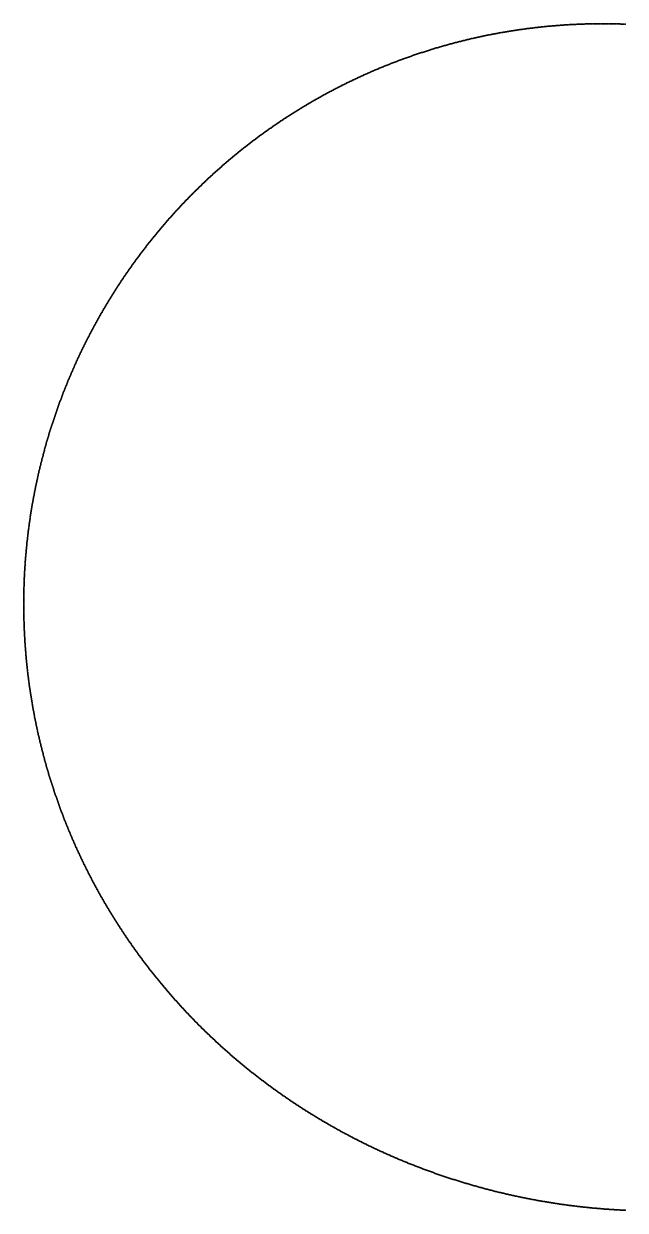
# Model space of a CAD drawing. Header units: metres. Extents: x -287 to 245, y -247 to 279.
# Drawn here: x -287 to -21, y -246 to 279 of the extents above; entities that cross this region are included whole.
import ezdxf

# ---------------------------------------------------------------- set-up
doc = ezdxf.new("R2010")
doc.units = ezdxf.units.M

msp = doc.modelspace()

# ---------------------------------------------------------------- linework, layer by layer
for p in [(-47.46, 278.36), (-47, 278.39), (-46.54, 278.41), (-46.08, 278.44), (-45.62, 278.47), (-45.16, 278.49), (-44.7, 278.52), (-44.23, 278.54), (-43.77, 278.57), (-43.31, 278.59), (-42.85, 278.61), (-42.39, 278.63), (-41.93, 278.65), (-41.47, 278.67), (-41.01, 278.69), (-40.54, 278.71), (-40.08, 278.72), (-39.62, 278.74), (-39.16, 278.75), (-38.7, 278.77), (-38.24, 278.78), (-37.77, 278.79), (-37.31, 278.81), (-36.85, 278.82), (-36.39, 278.83), (-35.93, 278.84), (-35.47, 278.84), (-35, 278.85), (-34.54, 278.86), (-34.08, 278.86), (-33.62, 278.87), (-33.16, 278.87), (-32.69, 278.88), (-32.23, 278.88), (-31.77, 278.88), (-31.31, 278.88), (-30.85, 278.88), (-30.38, 278.88), (-29.92, 278.88), (-29.46, 278.88), (-29, 278.88), (-28.54, 278.87), (-28.08, 278.87), (-27.61, 278.86), (-27.15, 278.86), (-26.69, 278.85), (-26.23, 278.84), (-25.77, 278.83), (-25.3, 278.82), (-24.84, 278.81), (-24.38, 278.8), (-23.92, 278.79), (-23.46, 278.78), (-23, 278.76), (-22.53, 278.75), (-22.07, 278.73), (-21.61, 278.72), (-21.15, 278.7), (-85.4, 273.09), (-84.95, 273.18), (-84.49, 273.28), (-84.04, 273.37), (-83.59, 273.47), (-83.14, 273.56), (-82.69, 273.66), (-82.23, 273.75), (-81.78, 273.84), (-81.33, 273.93), (-80.87, 274.02), (-80.42, 274.11), (-79.97, 274.2), (-79.51, 274.28), (-79.06, 274.37), (-78.61, 274.46), (-78.15, 274.54), (-77.7, 274.62), (-77.24, 274.71), (-76.79, 274.79), (-76.33, 274.87), (-75.88, 274.95), (-75.42, 275.03), (-74.97, 275.11), (-74.51, 275.19), (-74.06, 275.27), (-73.6, 275.34), (-73.15, 275.42), (-72.69, 275.49), (-72.24, 275.57), (-71.78, 275.64), (-71.32, 275.71), (-70.87, 275.79), (-70.41, 275.86), (-69.96, 275.93), (-69.5, 276), (-69.04, 276.07), (-68.59, 276.13), (-68.13, 276.2), (-67.67, 276.27), (-67.21, 276.33), (-66.76, 276.4), (-66.3, 276.46), (-65.84, 276.52), (-65.38, 276.58), (-64.93, 276.64), (-64.47, 276.7), (-64.01, 276.76), (-63.55, 276.82), (-63.09, 276.88), (-62.64, 276.94), (-62.18, 276.99), (-61.72, 277.05), (-61.26, 277.1), (-60.8, 277.16), (-60.34, 277.21), (-59.88, 277.26), (-59.42, 277.31), (-58.97, 277.36), (-58.51, 277.41), (-58.05, 277.46), (-57.59, 277.51), (-57.13, 277.56), (-56.67, 277.6), (-56.21, 277.65), (-55.75, 277.69), (-55.29, 277.74), (-54.83, 277.78), (-54.37, 277.82), (-53.91, 277.86), (-53.45, 277.9), (-52.99, 277.94), (-52.53, 277.98), (-52.07, 278.02), (-51.61, 278.06), (-51.15, 278.09), (-50.69, 278.13), (-50.23, 278.17), (-49.77, 278.2), (-49.31, 278.23), (-48.85, 278.26), (-48.38, 278.3), (-47.92, 278.33), (-105.51, 267.88), (-105.07, 268.02), (-104.63, 268.15), (-104.19, 268.28), (-103.74, 268.41), (-103.3, 268.54), (-102.86, 268.67), (-102.41, 268.8), (-101.97, 268.93), (-101.52, 269.05), (-101.08, 269.18), (-100.64, 269.3), (-100.19, 269.43), (-99.75, 269.55), (-99.3, 269.68), (-98.86, 269.8), (-98.41, 269.92), (-97.96, 270.04), (-97.52, 270.16), (-97.07, 270.28), (-96.62, 270.4), (-96.18, 270.51), (-95.73, 270.63), (-95.28, 270.75), (-94.84, 270.86), (-94.39, 270.97), (-93.94, 271.09), (-93.49, 271.2), (-93.05, 271.31), (-92.6, 271.42), (-92.15, 271.53), (-91.7, 271.64), (-91.25, 271.75), (-90.8, 271.86), (-90.35, 271.96), (-89.9, 272.07), (-89.45, 272.18), (-89, 272.28), (-88.55, 272.38), (-88.1, 272.49), (-87.65, 272.59), (-87.2, 272.69), (-86.75, 272.79), (-86.3, 272.89), (-85.85, 272.99), (-120.83, 262.72), (-120.39, 262.88), (-119.96, 263.04), (-119.53, 263.2), (-119.09, 263.36), (-118.66, 263.51), (-118.23, 263.67), (-117.79, 263.83), (-117.36, 263.98), (-116.92, 264.14), (-116.49, 264.29), (-116.05, 264.44), (-115.61, 264.6), (-115.18, 264.75), (-114.74, 264.9), (-114.3, 265.05), (-113.87, 265.2), (-113.43, 265.35), (-112.99, 265.49), (-112.55, 265.64), (-112.12, 265.79), (-111.68, 265.93), (-111.24, 266.08), (-110.8, 266.22), (-110.36, 266.36), (-109.92, 266.5), (-109.48, 266.65), (-109.04, 266.79), (-108.6, 266.93), (-108.16, 267.07), (-107.72, 267.2), (-107.28, 267.34), (-106.84, 267.48), (-106.4, 267.61), (-105.95, 267.75), (-134.09, 257.34), (-133.67, 257.52), (-133.25, 257.71), (-132.82, 257.89), (-132.4, 258.07), (-131.98, 258.26), (-131.55, 258.44), (-131.13, 258.62), (-130.7, 258.8), (-130.27, 258.98), (-129.85, 259.15), (-129.42, 259.33), (-128.99, 259.51), (-128.57, 259.68), (-128.14, 259.86), (-127.71, 260.03), (-127.28, 260.21), (-126.86, 260.38), (-126.43, 260.55), (-126, 260.72), (-125.57, 260.89), (-125.14, 261.06), (-124.71, 261.23), (-124.28, 261.4), (-123.85, 261.57), (-123.42, 261.73), (-122.99, 261.9), (-122.56, 262.06), (-122.12, 262.23), (-121.69, 262.39), (-121.26, 262.55), (-144.98, 252.26), (-144.56, 252.47), (-144.15, 252.67), (-143.73, 252.87), (-143.32, 253.08), (-142.9, 253.28), (-142.49, 253.48), (-142.07, 253.68), (-141.65, 253.88), (-141.24, 254.08), (-140.82, 254.27), (-140.4, 254.47), (-139.98, 254.67), (-139.56, 254.86), (-139.15, 255.06), (-138.73, 255.25), (-138.31, 255.45), (-137.89, 255.64), (-137.47, 255.83), (-137.05, 256.02), (-136.63, 256.21), (-136.21, 256.4), (-135.78, 256.59), (-135.36, 256.78), (-134.94, 256.97), (-134.52, 257.15), (-155.2, 246.9), (-154.8, 247.12), (-154.39, 247.35), (-153.99, 247.57), (-153.58, 247.79), (-153.17, 248.01), (-152.77, 248.23), (-152.36, 248.45), (-151.95, 248.67), (-151.55, 248.88), (-151.14, 249.1), (-150.73, 249.32), (-150.32, 249.53), (-149.91, 249.75), (-149.5, 249.96), (-149.09, 250.17), (-148.68, 250.38), (-148.27, 250.6), (-147.86, 250.81), (-147.45, 251.02), (-147.04, 251.23), (-146.63, 251.43), (-146.21, 251.64), (-145.8, 251.85), (-145.39, 252.06), (-163.99, 241.8), (-163.59, 242.04), (-163.2, 242.28), (-162.8, 242.52), (-162.41, 242.76), (-162.01, 242.99), (-161.61, 243.23), (-161.22, 243.46), (-160.82, 243.7), (-160.42, 243.93), (-160.02, 244.16), (-159.62, 244.39), (-159.22, 244.63), (-158.82, 244.86), (-158.42, 245.09), (-158.02, 245.32), (-157.62, 245.54), (-157.22, 245.77), (-156.81, 246), (-156.41, 246.23), (-156.01, 246.45), (-155.6, 246.68), (-172.57, 236.36), (-172.18, 236.61), (-171.8, 236.87), (-171.41, 237.12), (-171.02, 237.37), (-170.64, 237.63), (-170.25, 237.88), (-169.86, 238.13), (-169.47, 238.38), (-169.08, 238.63), (-168.7, 238.87), (-168.31, 239.12), (-167.92, 239.37), (-167.52, 239.62), (-167.13, 239.86), (-166.74, 240.11), (-166.35, 240.35), (-165.96, 240.59), (-165.57, 240.84), (-165.17, 241.08), (-164.78, 241.32), (-164.38, 241.56), (-180.17, 231.12), (-179.8, 231.38), (-179.42, 231.65), (-179.04, 231.92), (-178.67, 232.19), (-178.29, 232.45), (-177.91, 232.72), (-177.53, 232.98), (-177.15, 233.25), (-176.77, 233.51), (-176.39, 233.77), (-176.01, 234.03), (-175.63, 234.29), (-175.25, 234.55), (-174.87, 234.81), (-174.49, 235.07), (-174.1, 235.33), (-173.72, 235.59), (-173.34, 235.85), (-172.95, 236.1), (-187.22, 225.88), (-186.85, 226.16), (-186.48, 226.44), (-186.12, 226.72), (-185.75, 227), (-185.38, 227.28), (-185.01, 227.56), (-184.64, 227.84), (-184.27, 228.11), (-183.9, 228.39), (-183.53, 228.67), (-183.16, 228.94), (-182.79, 229.22), (-182.42, 229.49), (-182.04, 229.76), (-181.67, 230.03), (-181.3, 230.3), (-180.92, 230.58), (-180.55, 230.85), (-193.72, 220.7), (-193.36, 221), (-193, 221.29), (-192.65, 221.58), (-192.29, 221.87), (-191.93, 222.16), (-191.57, 222.45), (-191.21, 222.74), (-190.85, 223.03), (-190.49, 223.32), (-190.13, 223.61), (-189.76, 223.89), (-189.4, 224.18), (-189.04, 224.46), (-188.68, 224.75), (-188.31, 225.03), (-187.95, 225.32), (-187.58, 225.6), (-200.05, 215.31), (-199.7, 215.62), (-199.35, 215.92), (-199.01, 216.23), (-198.66, 216.53), (-198.31, 216.83), (-197.96, 217.13), (-197.61, 217.43), (-197.26, 217.73), (-196.91, 218.03), (-196.55, 218.33), (-196.2, 218.63), (-195.85, 218.93), (-195.49, 219.23), (-195.14, 219.52), (-194.79, 219.82), (-194.43, 220.11), (-194.07, 220.41), (-205.52, 210.35), (-205.19, 210.67), (-204.85, 210.98), (-204.51, 211.29), (-204.17, 211.61), (-203.83, 211.92), (-203.49, 212.23), (-203.15, 212.54), (-202.8, 212.85), (-202.46, 213.16), (-202.12, 213.47), (-201.77, 213.78), (-201.43, 214.09), (-201.09, 214.4), (-200.74, 214.7), (-200.39, 215.01), (-211.18, 204.91), (-210.86, 205.23), (-210.53, 205.56), (-210.2, 205.88), (-209.87, 206.21), (-209.54, 206.53), (-209.21, 206.85), (-208.87, 207.17), (-208.54, 207.49), (-208.21, 207.81), (-207.87, 208.13), (-207.54, 208.45), (-207.21, 208.77), (-206.87, 209.09), (-206.54, 209.4), (-206.2, 209.72), (-205.86, 210.04), (-216.35, 199.63), (-216.04, 199.96), (-215.72, 200.3), (-215.4, 200.63), (-215.08, 200.96), (-214.75, 201.3), (-214.43, 201.63), (-214.11, 201.96), (-213.79, 202.29), (-213.46, 202.62), (-213.14, 202.95), (-212.82, 203.28), (-212.49, 203.6), (-212.16, 203.93), (-211.84, 204.26), (-211.51, 204.58), (-221.06, 194.55), (-220.75, 194.89), (-220.44, 195.23), (-220.13, 195.57), (-219.82, 195.92), (-219.51, 196.26), (-219.19, 196.6), (-218.88, 196.94), (-218.57, 197.27), (-218.25, 197.61), (-217.94, 197.95), (-217.62, 198.29), (-217.31, 198.62), (-216.99, 198.96), (-216.67, 199.3), (-225.63, 189.34), (-225.33, 189.69), (-225.03, 190.04), (-224.73, 190.39), (-224.42, 190.74), (-224.12, 191.09), (-223.82, 191.44), (-223.51, 191.78), (-223.21, 192.13), (-222.9, 192.48), (-222.6, 192.82), (-222.29, 193.17), (-221.99, 193.52), (-221.68, 193.86), (-221.37, 194.2), (-230.05, 184.01), (-229.76, 184.37), (-229.47, 184.73), (-229.18, 185.08), (-228.89, 185.44), (-228.59, 185.8), (-228.3, 186.15), (-228.01, 186.51), (-227.71, 186.87), (-227.41, 187.22), (-227.12, 187.57), (-226.82, 187.93), (-226.52, 188.28), (-226.23, 188.63), (-225.93, 188.99), (-234.33, 178.56), (-234.05, 178.93), (-233.77, 179.29), (-233.49, 179.66), (-233.2, 180.02), (-232.92, 180.39), (-232.64, 180.75), (-232.35, 181.12), (-232.07, 181.48), (-231.78, 181.84), (-231.49, 182.2), (-231.21, 182.57), (-230.92, 182.93), (-230.63, 183.29), (-230.34, 183.65), (-238.19, 173.37), (-237.92, 173.74), (-237.65, 174.12), (-237.37, 174.49), (-237.1, 174.86), (-236.83, 175.23), (-236.55, 175.61), (-236.28, 175.98), (-236, 176.35), (-235.72, 176.72), (-235.45, 177.09), (-235.17, 177.46), (-234.89, 177.82), (-234.61, 178.19), (-241.91, 168.09), (-241.65, 168.47), (-241.39, 168.85), (-241.13, 169.23), (-240.86, 169.61), (-240.6, 169.98), (-240.33, 170.36), (-240.07, 170.74), (-239.8, 171.12), (-239.53, 171.49), (-239.27, 171.87), (-239, 172.25), (-238.73, 172.62), (-238.46, 173), (-245.25, 163.1), (-245, 163.48), (-244.75, 163.87), (-244.49, 164.25), (-244.24, 164.64), (-243.98, 165.02), (-243.73, 165.41), (-243.47, 165.79), (-243.21, 166.18), (-242.95, 166.56), (-242.7, 166.94), (-242.44, 167.32), (-242.18, 167.71), (-248.72, 157.64), (-248.47, 158.03), (-248.23, 158.42), (-247.99, 158.81), (-247.74, 159.21), (-247.5, 159.6), (-247.25, 159.99), (-247, 160.38), (-246.75, 160.77), (-246.51, 161.16), (-246.26, 161.55), (-246.01, 161.93), (-245.76, 162.32), (-245.51, 162.71), (-251.81, 152.49), (-251.58, 152.89), (-251.34, 153.29), (-251.11, 153.68), (-250.87, 154.08), (-250.63, 154.48), (-250.4, 154.87), (-250.16, 155.27), (-249.92, 155.67), (-249.68, 156.06), (-249.44, 156.46), (-249.2, 156.85), (-248.96, 157.24), (-254.78, 147.27), (-254.56, 147.68), (-254.33, 148.08), (-254.11, 148.48), (-253.88, 148.89), (-253.65, 149.29), (-253.43, 149.69), (-253.2, 150.09), (-252.97, 150.49), (-252.74, 150.89), (-252.51, 151.29), (-252.28, 151.69), (-252.04, 152.09), (-257.63, 141.99), (-257.41, 142.4), (-257.2, 142.8), (-256.98, 143.21), (-256.77, 143.62), (-256.55, 144.03), (-256.33, 144.44), (-256.11, 144.84), (-255.89, 145.25), (-255.67, 145.65), (-255.45, 146.06), (-255.23, 146.46), (-255, 146.87), (-260.35, 136.64), (-260.15, 137.05), (-259.94, 137.46), (-259.74, 137.88), (-259.53, 138.29), (-259.32, 138.7), (-259.11, 139.11), (-258.9, 139.53), (-258.69, 139.94), (-258.48, 140.35), (-258.27, 140.76), (-258.06, 141.17), (-257.84, 141.58), (-262.76, 131.64), (-262.56, 132.06), (-262.36, 132.48), (-262.17, 132.9), (-261.97, 133.31), (-261.77, 133.73), (-261.57, 134.15), (-261.37, 134.56), (-261.17, 134.98), (-260.96, 135.39), (-260.76, 135.81), (-260.56, 136.22), (-265.24, 126.18), (-265.05, 126.6), (-264.87, 127.02), (-264.68, 127.44), (-264.49, 127.86), (-264.3, 128.29), (-264.11, 128.71), (-263.92, 129.13), (-263.73, 129.55), (-263.53, 129.97), (-263.34, 130.39), (-263.15, 130.81), (-262.95, 131.22), (-267.42, 121.08), (-267.24, 121.51), (-267.06, 121.93), (-266.88, 122.36), (-266.7, 122.78), (-266.52, 123.21), (-266.34, 123.63), (-266.16, 124.06), (-265.98, 124.48), (-265.79, 124.91), (-265.61, 125.33), (-265.42, 125.75), (-269.48, 115.94), (-269.32, 116.37), (-269.15, 116.8), (-268.98, 117.23), (-268.81, 117.66), (-268.64, 118.09), (-268.46, 118.51), (-268.29, 118.94), (-268.12, 119.37), (-267.94, 119.8), (-267.77, 120.23), (-267.59, 120.65), (-271.6, 110.32), (-271.44, 110.75), (-271.28, 111.19), (-271.12, 111.62), (-270.96, 112.05), (-270.8, 112.49), (-270.64, 112.92), (-270.48, 113.35), (-270.31, 113.78), (-270.15, 114.21), (-269.98, 114.65), (-269.82, 115.08), (-269.65, 115.51), (-273.44, 105.09), (-273.29, 105.53), (-273.14, 105.96), (-272.99, 106.4), (-272.84, 106.84), (-272.68, 107.27), (-272.53, 107.71), (-272.38, 108.14), (-272.22, 108.58), (-272.07, 109.01), (-271.91, 109.45), (-271.76, 109.88), (-275.16, 99.82), (-275.02, 100.26), (-274.88, 100.7), (-274.74, 101.14), (-274.6, 101.58), (-274.45, 102.02), (-274.31, 102.46), (-274.17, 102.9), (-274.02, 103.34), (-273.88, 103.78), (-273.73, 104.21), (-273.58, 104.65), (-276.64, 94.96), (-276.51, 95.4), (-276.38, 95.85), (-276.24, 96.29), (-276.11, 96.73), (-275.98, 97.17), (-275.84, 97.62), (-275.71, 98.06), (-275.57, 98.5), (-275.44, 98.94), (-275.3, 99.38), (-278.14, 89.63), (-278.02, 90.07), (-277.9, 90.52), (-277.78, 90.96), (-277.66, 91.41), (-277.53, 91.85), (-277.41, 92.3), (-277.28, 92.74), (-277.15, 93.19), (-277.03, 93.63), (-276.9, 94.08), (-276.77, 94.52), (-279.54, 84.26), (-279.42, 84.71), (-279.31, 85.16), (-279.2, 85.61), (-279.09, 86.05), (-278.97, 86.5), (-278.85, 86.95), (-278.74, 87.4), (-278.62, 87.84), (-278.5, 88.29), (-278.38, 88.74), (-278.27, 89.18), (-280.81, 78.87), (-280.71, 79.32), (-280.61, 79.77), (-280.5, 80.22), (-280.4, 80.67), (-280.29, 81.12), (-280.19, 81.57), (-280.08, 82.02), (-279.97, 82.47), (-279.87, 82.92), (-279.76, 83.37), (-279.65, 83.81), (-281.88, 73.9), (-281.79, 74.36), (-281.69, 74.81), (-281.6, 75.26), (-281.5, 75.71), (-281.41, 76.16), (-281.31, 76.62), (-281.21, 77.07), (-281.11, 77.52), (-281.01, 77.97), (-280.91, 78.42), (-282.93, 68.46), (-282.85, 68.92), (-282.77, 69.37), (-282.68, 69.82), (-282.6, 70.28), (-282.51, 70.73), (-282.42, 71.19), (-282.33, 71.64), (-282.24, 72.09), (-282.15, 72.55), (-282.06, 73), (-281.97, 73.45), (-283.8, 63.46), (-283.72, 63.91), (-283.65, 64.37), (-283.57, 64.82), (-283.49, 65.28), (-283.42, 65.73), (-283.34, 66.19), (-283.26, 66.64), (-283.18, 67.1), (-283.1, 67.55), (-283.02, 68.01), (-284.63, 57.98), (-284.56, 58.43), (-284.5, 58.89), (-284.43, 59.35), (-284.36, 59.8), (-284.29, 60.26), (-284.23, 60.72), (-284.16, 61.17), (-284.09, 61.63), (-284.01, 62.09), (-283.94, 62.54), (-283.87, 63), (-285.28, 52.94), (-285.23, 53.4), (-285.17, 53.85), (-285.11, 54.31), (-285.05, 54.77), (-285, 55.23), (-284.94, 55.69), (-284.88, 56.15), (-284.81, 56.6), (-284.75, 57.06), (-284.69, 57.52), (-285.89, 47.43), (-285.84, 47.89), (-285.79, 48.35), (-285.75, 48.81), (-285.7, 49.27), (-285.65, 49.73), (-285.6, 50.19), (-285.55, 50.64), (-285.5, 51.1), (-285.44, 51.56), (-285.39, 52.02), (-285.34, 52.48), (-286.34, 42.37), (-286.3, 42.83), (-286.26, 43.29), (-286.22, 43.75), (-286.18, 44.21), (-286.14, 44.67), (-286.1, 45.13), (-286.06, 45.59), (-286.02, 46.05), (-285.97, 46.51), (-285.93, 46.97), (-286.71, 36.84), (-286.69, 37.3), (-286.66, 37.76), (-286.63, 38.22), (-286.6, 38.68), (-286.57, 39.14), (-286.54, 39.6), (-286.51, 40.07), (-286.47, 40.53), (-286.44, 40.99), (-286.41, 41.45), (-286.37, 41.91), (-286.95, 31.76), (-286.94, 32.23), (-286.92, 32.69), (-286.9, 33.15), (-286.88, 33.61), (-286.86, 34.07), (-286.83, 34.53), (-286.81, 34.99), (-286.79, 35.46), (-286.76, 35.92), (-286.74, 36.38), (-287.1, 26.69), (-287.09, 27.15), (-287.08, 27.61), (-287.07, 28.07), (-287.06, 28.53), (-287.04, 28.99), (-287.03, 29.46), (-287.02, 29.92), (-287, 30.38), (-286.99, 30.84), (-286.97, 31.3), (-287.14, 23.45), (-287.14, 22.99), (-287.14, 22.53), (-287.14, 22.07), (-287.14, 21.61), (-287.14, 21.14), (-287.13, 24.38), (-287.13, 23.92), (-287.12, 25.3), (-287.12, 24.84), (-287.11, 25.76), (-287.1, 26.22), (-287.14, 20.68), (-287.13, 20.22), (-287.13, 19.76), (-287.13, 19.3), (-287.12, 18.83), (-287.12, 18.37), (-287.11, 17.91), (-287.1, 17.45), (-287.09, 16.99), (-287.08, 16.53), (-287.07, 16.06), (-287.06, 15.6), (-287.05, 15.14), (-287.04, 14.68), (-287.02, 14.22), (-287.01, 13.76), (-287, 13.29), (-286.98, 12.83), (-286.96, 12.37), (-286.95, 11.91), (-286.93, 11.45), (-286.91, 10.99), (-286.89, 10.52), (-286.87, 10.06), (-286.85, 9.6), (-286.82, 9.14), (-286.8, 8.68), (-286.78, 8.22), (-286.75, 7.76), (-286.73, 7.3), (-286.7, 6.83), (-286.67, 6.37), (-286.64, 5.91), (-286.62, 5.45), (-286.59, 4.99), (-286.56, 4.53), (-286.52, 4.07), (-286.49, 3.61), (-286.46, 3.15), (-286.43, 2.69), (-286.39, 2.23), (-286.36, 1.77), (-286.32, 1.31), (-286.28, 0.85), (-286.24, 0.39), (-286.21, -0.08), (-286.17, -0.54), (-286.13, -1), (-286.08, -1.46), (-286.04, -1.92), (-286, -2.38), (-285.96, -2.83), (-285.91, -3.29), (-285.87, -3.75), (-285.82, -4.21), (-285.77, -4.67), (-285.73, -5.13), (-285.68, -5.59), (-285.63, -6.05), (-285.58, -6.51), (-285.53, -6.97), (-285.48, -7.43), (-285.42, -7.89), (-285.37, -8.35), (-285.32, -8.8), (-285.26, -9.26), (-285.21, -9.72), (-285.15, -10.18), (-285.09, -10.64), (-285.03, -11.1), (-284.97, -11.55), (-284.91, -12.01), (-284.85, -12.47), (-284.79, -12.93), (-284.73, -13.39), (-284.67, -13.84), (-284.6, -14.3), (-284.54, -14.76), (-284.47, -15.22), (-284.41, -15.67), (-284.34, -16.13), (-284.27, -16.59), (-284.2, -17.04), (-284.13, -17.5), (-284.06, -17.96), (-283.99, -18.41), (-283.92, -18.87), (-283.85, -19.32), (-283.77, -19.78), (-283.7, -20.24), (-283.62, -20.69), (-283.55, -21.15), (-283.47, -21.6), (-283.39, -22.06), (-283.32, -22.51), (-283.24, -22.97), (-283.16, -23.42), (-283.08, -23.88), (-283, -24.33), (-282.91, -24.79), (-282.83, -25.24), (-282.75, -25.7), (-282.66, -26.15), (-282.58, -26.6), (-282.49, -27.06), (-282.4, -27.51), (-282.31, -27.96), (-282.23, -28.42), (-282.14, -28.87), (-282.05, -29.32), (-281.95, -29.78), (-281.86, -30.23), (-281.77, -30.68), (-281.68, -31.13), (-281.58, -31.59), (-281.49, -32.04), (-281.39, -32.49), (-281.29, -32.94), (-281.2, -33.39), (-281.1, -33.84), (-281, -34.3), (-280.9, -34.75), (-280.8, -35.2), (-280.7, -35.65), (-280.59, -36.1), (-280.49, -36.55), (-280.39, -37), (-280.28, -37.45), (-280.18, -37.9), (-280.07, -38.35), (-279.96, -38.8), (-279.86, -39.25), (-279.75, -39.69), (-279.64, -40.14), (-279.53, -40.59), (-279.42, -41.04), (-279.31, -41.49), (-279.19, -41.94), (-279.08, -42.38), (-278.97, -42.83), (-278.85, -43.28), (-278.73, -43.73), (-278.62, -44.17), (-278.5, -44.62), (-278.38, -45.07), (-278.26, -45.51), (-278.14, -45.96), (-278.02, -46.4), (-277.9, -46.85), (-277.78, -47.3), (-277.66, -47.74), (-277.53, -48.19), (-277.41, -48.63), (-277.28, -49.07), (-277.16, -49.52), (-277.03, -49.96), (-276.9, -50.41), (-276.78, -50.85), (-276.65, -51.29), (-276.52, -51.74), (-276.39, -52.18), (-276.26, -52.62), (-276.12, -53.07), (-275.99, -53.51), (-275.86, -53.95), (-275.72, -54.39), (-275.59, -54.83), (-275.45, -55.28), (-275.31, -55.72), (-275.18, -56.16), (-275.04, -56.6), (-274.9, -57.04), (-274.76, -57.48), (-274.62, -57.92), (-274.48, -58.36), (-274.34, -58.8), (-274.19, -59.24), (-274.05, -59.68), (-273.9, -60.11), (-273.76, -60.55), (-273.61, -60.99), (-273.47, -61.43), (-273.32, -61.87), (-273.17, -62.3), (-273.02, -62.74), (-272.87, -63.18), (-272.72, -63.61), (-272.57, -64.05), (-272.42, -64.49), (-272.26, -64.92), (-272.11, -65.36), (-271.95, -65.79), (-271.8, -66.23), (-271.64, -66.66), (-271.49, -67.1), (-271.33, -67.53), (-271.17, -67.97), (-271.01, -68.4), (-270.85, -68.83), (-270.69, -69.27), (-270.53, -69.7), (-270.37, -70.13), (-270.21, -70.56), (-270.04, -70.99), (-269.88, -71.43), (-269.71, -71.86), (-269.55, -72.29), (-269.38, -72.72), (-269.21, -73.15), (-269.04, -73.58), (-268.87, -74.01), (-268.71, -74.44), (-268.53, -74.87), (-268.36, -75.3), (-268.19, -75.73), (-268.02, -76.15), (-267.85, -76.58), (-267.67, -77.01), (-267.5, -77.44), (-267.32, -77.86), (-267.14, -78.29), (-266.97, -78.72), (-266.79, -79.14), (-266.61, -79.57), (-266.43, -80), (-266.25, -80.42), (-266.07, -80.85), (-265.89, -81.27), (-265.71, -81.7), (-265.52, -82.12), (-265.34, -82.54), (-265.15, -82.97), (-264.97, -83.39), (-264.78, -83.81), (-264.6, -84.23), (-264.41, -84.66), (-264.22, -85.08), (-264.03, -85.5), (-263.84, -85.92), (-263.65, -86.34), (-263.46, -86.76), (-263.27, -87.18), (-263.07, -87.6), (-262.88, -88.02), (-262.69, -88.44), (-262.49, -88.86), (-262.3, -89.28), (-262.1, -89.69), (-261.9, -90.11), (-261.7, -90.53), (-261.51, -90.95), (-261.31, -91.36), (-261.11, -91.78), (-260.9, -92.2), (-260.7, -92.61), (-260.5, -93.03), (-260.3, -93.44), (-260.09, -93.86), (-259.89, -94.27), (-259.68, -94.68), (-259.48, -95.1), (-259.27, -95.51), (-259.06, -95.92), (-258.86, -96.33), (-258.65, -96.75), (-258.44, -97.16), (-258.23, -97.57), (-258.02, -97.98), (-257.81, -98.39), (-257.59, -98.8), (-257.38, -99.21), (-257.17, -99.62), (-256.95, -100.03), (-256.74, -100.44), (-256.52, -100.85), (-256.3, -101.25), (-256.09, -101.66), (-255.87, -102.07), (-255.65, -102.47), (-255.43, -102.88), (-255.21, -103.29), (-254.99, -103.69), (-254.77, -104.1), (-254.54, -104.5), (-254.32, -104.91), (-254.1, -105.31), (-253.87, -105.71), (-253.65, -106.12), (-253.42, -106.52), (-253.2, -106.92), (-252.97, -107.33), (-252.74, -107.73), (-252.51, -108.13), (-252.28, -108.53), (-252.05, -108.93), (-251.82, -109.33), (-251.59, -109.73), (-251.36, -110.13), (-251.12, -110.53), (-250.89, -110.93), (-250.66, -111.32), (-250.42, -111.72), (-250.19, -112.12), (-249.95, -112.52), (-249.71, -112.91), (-249.48, -113.31), (-249.24, -113.7), (-249, -114.1), (-248.76, -114.49), (-248.52, -114.89), (-248.28, -115.28), (-248.03, -115.68), (-247.79, -116.07), (-247.55, -116.46), (-247.3, -116.85), (-247.06, -117.25), (-246.82, -117.64), (-246.57, -118.03), (-246.32, -118.42), (-246.08, -118.81), (-245.83, -119.2), (-245.58, -119.59), (-245.33, -119.98), (-245.08, -120.36), (-244.83, -120.75), (-244.58, -121.14), (-244.33, -121.53), (-244.07, -121.91), (-243.82, -122.3), (-243.57, -122.69), (-243.31, -123.07), (-243.06, -123.46), (-242.8, -123.84), (-242.54, -124.22), (-242.29, -124.61), (-242.03, -124.99), (-241.77, -125.37), (-241.51, -125.76), (-241.25, -126.14), (-240.99, -126.52), (-240.73, -126.9), (-240.47, -127.28), (-240.2, -127.66), (-239.94, -128.04), (-239.68, -128.42), (-239.41, -128.8), (-239.15, -129.17), (-238.88, -129.55), (-238.61, -129.93), (-238.35, -130.31), (-238.08, -130.68), (-237.81, -131.06), (-237.54, -131.43), (-237.27, -131.81), (-237, -132.18), (-236.73, -132.56), (-236.46, -132.93), (-236.19, -133.3), (-235.91, -133.68), (-235.64, -134.05), (-235.36, -134.42), (-235.09, -134.79), (-234.81, -135.16), (-234.54, -135.53), (-234.26, -135.9), (-233.98, -136.27), (-233.7, -136.64), (-233.43, -137.01), (-233.15, -137.37), (-232.87, -137.74), (-232.59, -138.11), (-232.3, -138.47), (-232.02, -138.84), (-231.74, -139.21), (-231.46, -139.57), (-231.17, -139.93), (-230.89, -140.3), (-230.6, -140.66), (-230.32, -141.02), (-230.03, -141.39), (-229.74, -141.75), (-229.46, -142.11), (-229.17, -142.47), (-228.88, -142.83), (-228.59, -143.19), (-228.3, -143.55), (-228.01, -143.91), (-227.72, -144.27), (-227.42, -144.63), (-227.13, -144.98), (-226.84, -145.34), (-226.55, -145.7), (-226.25, -146.05), (-225.96, -146.41), (-225.66, -146.76), (-225.36, -147.12), (-225.07, -147.47), (-224.77, -147.82), (-224.47, -148.18), (-224.17, -148.53), (-223.87, -148.88), (-223.57, -149.23), (-223.27, -149.58), (-222.97, -149.93), (-222.67, -150.28), (-222.37, -150.63), (-222.07, -150.98), (-221.76, -151.33), (-221.46, -151.68), (-221.15, -152.02), (-220.85, -152.37), (-220.54, -152.72), (-220.24, -153.06), (-219.93, -153.41), (-219.62, -153.75), (-219.31, -154.09), (-219, -154.44), (-218.69, -154.78), (-218.38, -155.12), (-218.07, -155.47), (-217.76, -155.81), (-217.45, -156.15), (-217.14, -156.49), (-216.83, -156.83), (-216.51, -157.17), (-216.2, -157.5), (-215.88, -157.84), (-215.57, -158.18), (-215.25, -158.52), (-214.94, -158.85), (-214.62, -159.19), (-214.3, -159.52), (-213.98, -159.86), (-213.66, -160.19), (-213.34, -160.53), (-213.02, -160.86), (-212.7, -161.19), (-212.38, -161.52), (-212.06, -161.86), (-211.74, -162.19), (-211.42, -162.52), (-211.09, -162.85), (-210.77, -163.18), (-210.44, -163.51), (-210.12, -163.83), (-209.79, -164.16), (-209.47, -164.49), (-209.14, -164.82), (-208.81, -165.14), (-208.49, -165.47), (-208.16, -165.79), (-207.83, -166.12), (-207.5, -166.44), (-207.17, -166.76), (-206.84, -167.09), (-206.51, -167.41), (-206.18, -167.73), (-205.84, -168.05), (-205.51, -168.37), (-205.18, -168.69), (-204.84, -169.01), (-204.51, -169.33), (-204.18, -169.65), (-203.84, -169.96), (-203.5, -170.28), (-203.17, -170.6), (-202.83, -170.91), (-202.49, -171.23), (-202.15, -171.54), (-201.82, -171.86), (-201.48, -172.17), (-201.14, -172.48), (-200.8, -172.79), (-200.46, -173.11), (-200.11, -173.42), (-199.77, -173.73), (-199.43, -174.04), (-199.09, -174.35), (-198.74, -174.65), (-198.4, -174.96), (-198.05, -175.27), (-197.71, -175.58), (-197.36, -175.88), (-197.02, -176.19), (-196.67, -176.49), (-196.32, -176.8), (-195.98, -177.1), (-195.63, -177.41), (-195.28, -177.71), (-194.93, -178.01), (-194.58, -178.31), (-194.23, -178.61), (-193.88, -178.92), (-193.53, -179.22), (-193.18, -179.51), (-192.82, -179.81), (-192.47, -180.11), (-192.12, -180.41), (-191.76, -180.71), (-191.41, -181), (-191.05, -181.3), (-190.7, -181.59), (-190.34, -181.89), (-189.99, -182.18), (-189.63, -182.47), (-189.27, -182.77), (-188.92, -183.06), (-188.56, -183.35), (-188.2, -183.64), (-187.84, -183.93), (-187.48, -184.22), (-187.12, -184.51), (-186.76, -184.8), (-186.4, -185.09), (-186.04, -185.37), (-185.67, -185.66), (-185.31, -185.95), (-184.95, -186.23), (-184.58, -186.52), (-184.22, -186.8), (-183.85, -187.08), (-183.49, -187.37), (-183.12, -187.65), (-182.76, -187.93), (-182.39, -188.21), (-182.02, -188.49), (-181.66, -188.77), (-181.29, -189.05), (-180.92, -189.33), (-180.55, -189.61), (-180.18, -189.88), (-179.81, -190.16), (-179.44, -190.44), (-179.07, -190.71), (-178.7, -190.99), (-178.33, -191.26), (-177.96, -191.53), (-177.58, -191.81), (-177.21, -192.08), (-176.84, -192.35), (-176.46, -192.62), (-176.09, -192.89), (-175.71, -193.16), (-175.34, -193.43), (-174.96, -193.7), (-174.59, -193.97), (-174.21, -194.23), (-173.83, -194.5), (-173.45, -194.77), (-173.08, -195.03), (-172.7, -195.3), (-172.32, -195.56), (-171.94, -195.82), (-171.56, -196.09), (-171.18, -196.35), (-170.8, -196.61), (-170.42, -196.87), (-170.04, -197.13), (-169.65, -197.39), (-169.27, -197.65), (-168.89, -197.91), (-168.51, -198.17), (-168.12, -198.42), (-167.74, -198.68), (-167.35, -198.94), (-166.97, -199.19), (-166.58, -199.45), (-166.2, -199.7), (-165.81, -199.95), (-165.42, -200.2), (-165.04, -200.46), (-164.65, -200.71), (-164.26, -200.96), (-163.87, -201.21), (-163.48, -201.46), (-163.09, -201.71), (-162.71, -201.95), (-162.32, -202.2), (-161.92, -202.45), (-161.53, -202.69), (-161.14, -202.94), (-160.75, -203.18), (-160.36, -203.43), (-159.97, -203.67), (-159.57, -203.91), (-159.18, -204.16), (-158.79, -204.4), (-158.39, -204.64), (-158, -204.88), (-157.6, -205.12), (-157.21, -205.36), (-156.81, -205.6), (-156.42, -205.83), (-156.02, -206.07), (-155.62, -206.31), (-155.23, -206.54), (-154.83, -206.78), (-154.43, -207.01), (-154.03, -207.25), (-153.63, -207.48), (-153.23, -207.71), (-152.83, -207.94), (-152.43, -208.17), (-152.03, -208.4), (-151.63, -208.63), (-151.23, -208.86), (-150.83, -209.09), (-150.43, -209.32), (-150.03, -209.55), (-149.62, -209.77), (-149.22, -210), (-148.82, -210.22), (-148.41, -210.45), (-148.01, -210.67), (-147.61, -210.89), (-147.2, -211.12), (-146.8, -211.34), (-146.39, -211.56), (-145.98, -211.78), (-145.58, -212), (-145.17, -212.22), (-144.76, -212.44), (-144.36, -212.65), (-143.95, -212.87), (-143.54, -213.09), (-143.13, -213.3), (-142.72, -213.52), (-142.31, -213.73), (-141.91, -213.95), (-141.5, -214.16), (-141.09, -214.37), (-140.67, -214.58), (-140.26, -214.79), (-139.85, -215), (-139.44, -215.21), (-139.03, -215.42), (-138.62, -215.63), (-138.2, -215.84), (-137.79, -216.05), (-137.38, -216.25), (-136.96, -216.46), (-136.55, -216.66), (-136.14, -216.87), (-135.72, -217.07), (-135.31, -217.27), (-134.89, -217.48), (-134.48, -217.68), (-134.06, -217.88), (-133.64, -218.08), (-133.23, -218.28), (-132.81, -218.48), (-132.39, -218.67), (-131.98, -218.87), (-131.56, -219.07), (-131.14, -219.27), (-130.72, -219.46), (-130.3, -219.66), (-129.88, -219.85), (-129.46, -220.04), (-129.04, -220.24), (-128.62, -220.43), (-128.2, -220.62), (-127.78, -220.81), (-127.36, -221), (-126.94, -221.19), (-126.52, -221.38), (-126.1, -221.57), (-125.68, -221.75), (-125.25, -221.94), (-124.83, -222.12), (-124.41, -222.31), (-123.98, -222.49), (-123.56, -222.68), (-123.14, -222.86), (-122.71, -223.04), (-122.29, -223.23), (-121.86, -223.41), (-121.44, -223.59), (-121.01, -223.77), (-120.59, -223.95), (-120.16, -224.12), (-119.73, -224.3), (-119.31, -224.48), (-118.88, -224.65), (-118.45, -224.83), (-118.03, -225), (-117.6, -225.18), (-117.17, -225.35), (-116.74, -225.53), (-116.31, -225.7), (-115.88, -225.87), (-115.45, -226.04), (-115.02, -226.21), (-114.6, -226.38), (-114.17, -226.55), (-113.74, -226.72), (-113.3, -226.88), (-112.87, -227.05), (-112.44, -227.22), (-112.01, -227.38), (-111.58, -227.55), (-111.15, -227.71), (-110.72, -227.87), (-110.28, -228.03), (-109.85, -228.2), (-109.42, -228.36), (-108.99, -228.52), (-108.55, -228.68), (-108.12, -228.84), (-107.68, -228.99), (-107.25, -229.15), (-106.82, -229.31), (-106.38, -229.47), (-105.95, -229.62), (-105.51, -229.78), (-105.08, -229.93), (-104.64, -230.08), (-104.2, -230.24), (-103.77, -230.39), (-103.33, -230.54), (-102.89, -230.69), (-102.46, -230.84), (-102.02, -230.99), (-101.58, -231.14), (-101.15, -231.28), (-100.71, -231.43), (-100.27, -231.58), (-99.83, -231.72), (-99.39, -231.87), (-98.95, -232.01), (-98.52, -232.16), (-98.08, -232.3), (-97.64, -232.44), (-97.2, -232.58), (-96.76, -232.72), (-96.32, -232.86), (-95.88, -233), (-95.44, -233.14), (-95, -233.28), (-94.55, -233.42), (-94.11, -233.55), (-93.67, -233.69), (-93.23, -233.83), (-92.79, -233.96), (-92.35, -234.09), (-91.9, -234.23), (-91.46, -234.36), (-91.02, -234.49), (-90.58, -234.62), (-90.13, -234.75), (-89.69, -234.88), (-89.25, -235.01), (-88.8, -235.14), (-88.36, -235.27), (-87.92, -235.39), (-87.47, -235.52), (-87.03, -235.65), (-86.58, -235.77), (-86.14, -235.89), (-85.69, -236.02), (-85.25, -236.14), (-84.8, -236.26), (-84.36, -236.38), (-83.91, -236.5), (-83.46, -236.62), (-83.02, -236.74), (-82.57, -236.86), (-82.12, -236.98), (-81.68, -237.1), (-81.23, -237.21), (-80.78, -237.33), (-80.34, -237.44), (-79.89, -237.56), (-79.44, -237.67), (-78.99, -237.78), (-78.54, -237.89), (-78.1, -238.01), (-77.65, -238.12), (-77.2, -238.23), (-76.75, -238.34), (-76.3, -238.44), (-75.85, -238.55), (-75.4, -238.66), (-74.95, -238.77), (-74.5, -238.87), (-74.05, -238.98), (-73.6, -239.08), (-73.15, -239.18), (-72.7, -239.29), (-72.25, -239.39), (-71.8, -239.49), (-71.35, -239.59), (-70.9, -239.69), (-70.45, -239.79), (-70, -239.89), (-69.55, -239.99), (-69.1, -240.08), (-68.64, -240.18), (-68.19, -240.28), (-67.74, -240.37), (-67.29, -240.46), (-66.84, -240.56), (-66.38, -240.65), (-65.93, -240.74), (-65.48, -240.83), (-65.03, -240.93), (-64.57, -241.02), (-64.12, -241.1), (-63.67, -241.19), (-63.21, -241.28), (-62.76, -241.37), (-62.31, -241.45), (-61.85, -241.54), (-61.4, -241.63), (-60.94, -241.71), (-60.49, -241.79), (-60.03, -241.88), (-59.58, -241.96), (-59.13, -242.04), (-58.67, -242.12), (-58.22, -242.2), (-57.76, -242.28), (-57.31, -242.36), (-56.85, -242.44), (-56.4, -242.51), (-55.94, -242.59), (-55.48, -242.67), (-55.03, -242.74), (-54.57, -242.81), (-54.12, -242.89), (-53.66, -242.96), (-53.2, -243.03), (-52.75, -243.1), (-52.29, -243.17), (-51.84, -243.24), (-51.38, -243.31), (-50.92, -243.38), (-50.46, -243.45), (-50.01, -243.52), (-49.55, -243.58), (-49.09, -243.65), (-48.64, -243.71), (-48.18, -243.78), (-47.72, -243.84), (-47.26, -243.9), (-46.81, -243.97), (-46.35, -244.03), (-45.89, -244.09), (-45.43, -244.15), (-44.97, -244.21), (-44.52, -244.26), (-44.06, -244.32), (-43.6, -244.38), (-43.14, -244.44), (-42.68, -244.49), (-42.22, -244.55), (-41.77, -244.6), (-41.31, -244.65), (-40.85, -244.71), (-40.39, -244.76), (-39.93, -244.81), (-39.47, -244.86), (-39.01, -244.91), (-38.55, -244.96), (-38.09, -245), (-37.63, -245.05), (-37.17, -245.1), (-36.71, -245.14), (-36.25, -245.19), (-35.8, -245.23), (-35.34, -245.28), (-34.88, -245.32), (-34.42, -245.36), (-33.96, -245.41), (-33.5, -245.45), (-33.04, -245.49), (-32.58, -245.53), (-32.11, -245.56), (-31.65, -245.6), (-31.19, -245.64), (-30.73, -245.68), (-30.27, -245.71), (-29.81, -245.75), (-29.35, -245.78), (-28.89, -245.81), (-28.43, -245.85), (-27.97, -245.88), (-27.51, -245.91), (-27.05, -245.94), (-26.59, -245.97), (-26.13, -246), (-25.67, -246.03), (-25.2, -246.06), (-24.74, -246.08), (-24.28, -246.11), (-23.82, -246.13), (-23.36, -246.16), (-22.9, -246.18), (-22.44, -246.21), (-21.98, -246.23), (-21.51, -246.25), (-21.05, -246.27)]:
    msp.add_point(p)

doc.saveas('drawing.dxf')
